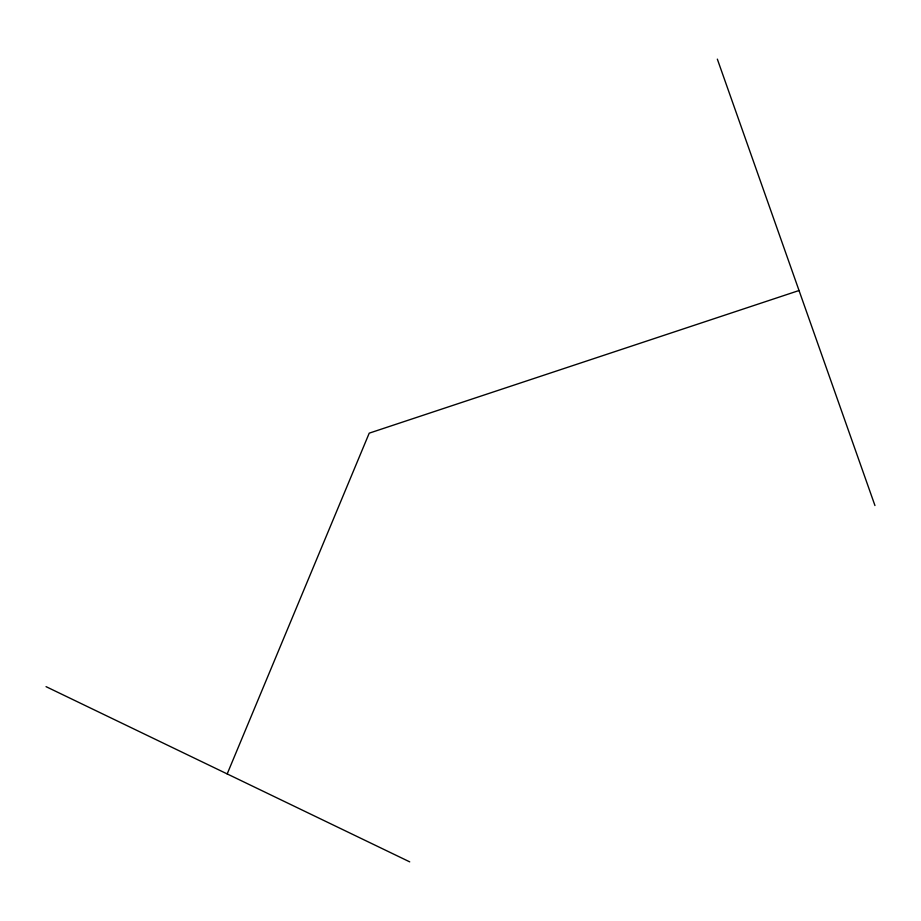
<?xml version="1.0" encoding="UTF-8"?>
<svg xmlns="http://www.w3.org/2000/svg" width="921" height="921" viewBox="0 0 921 921"><rect width="100%" height="100%" fill="white"/><g stroke="black" fill="none" stroke-linecap="round" stroke-linejoin="round"><path stroke-width="1.38" d="M227.188 773.916L369.217 433.158L799.037 290.518M46.05 686.652L409.718 861.86M717.344 59.14L874.95 505.537"/></g></svg>
